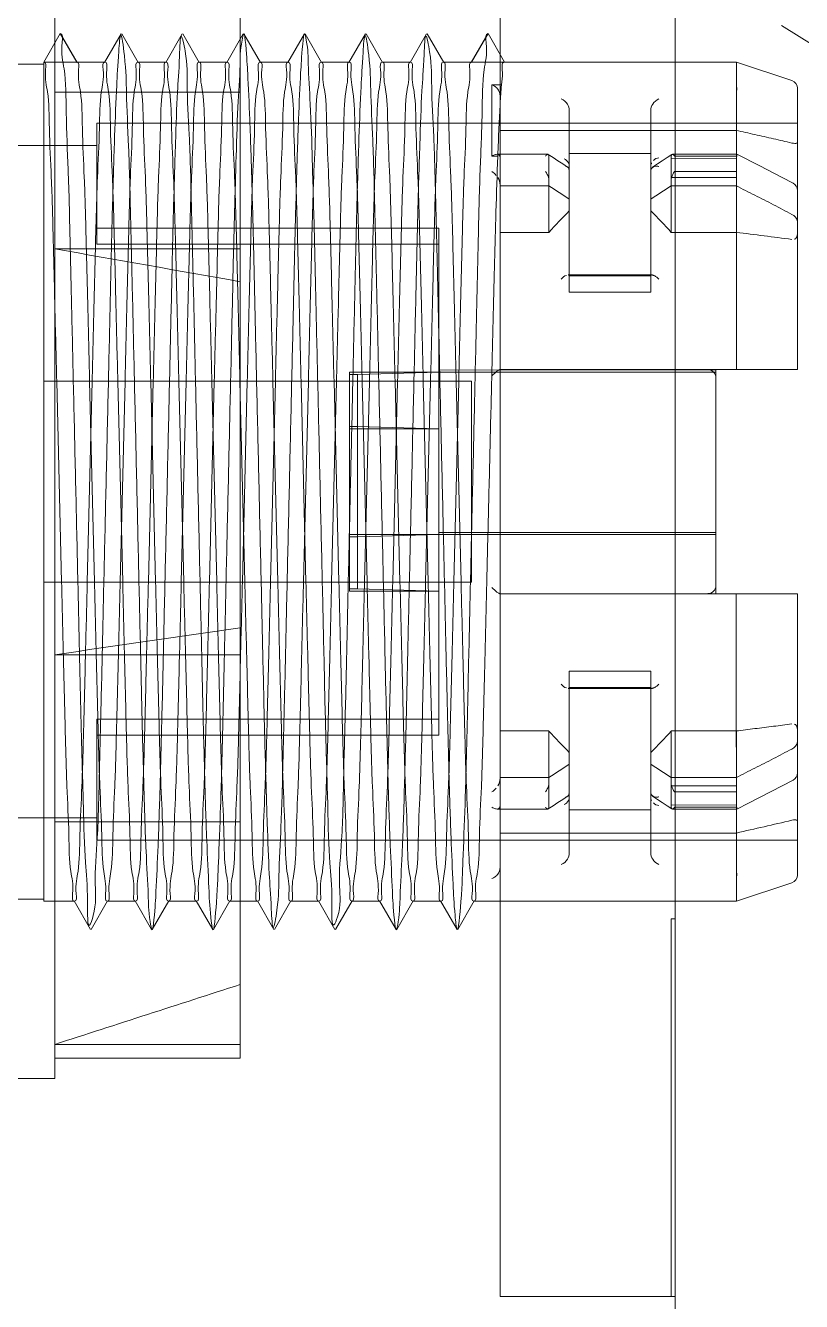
# Model space of a CAD drawing. Header units: millimetres. Extents: x -1052 to 3351, y 0 to 2015.
# Drawn here: x -227.9874 to -227.7056, y 1679.354 to 1679.8173 of the extents above; entities that cross this region are included whole.
import ezdxf

# ---------------------------------------------------------------- set-up
doc = ezdxf.new("R2010")
doc.units = ezdxf.units.MM
doc.layers.add('@ New Renovation', color=7, linetype='Continuous')
for name, color, linetype, lineweight in [('AM_CL', 7, 'Continuous', 15), ('QZDB-6-1ASOLIDLINE！实线层', 7, 'Continuous', 18), ('ZHA11-R-01-RSOLIDLINE！实线层', 7, 'Continuous', 18)]:
    doc.layers.add(name, color=color, linetype=linetype, lineweight=lineweight)

# ---------------------------------------------------------------- blocks, each defined once
blk = doc.blocks.new('*X870')
at = {"layer": 'QZDB-6-1ASOLIDLINE！实线层', "color": 7, "linetype": 'Continuous'}
blk.add_line((-733.08, 1114.295), (-959.08, 1114.295), dxfattribs=at)
at = {"layer": 'ZHA11-R-01-RSOLIDLINE！实线层', "color": 6, "linetype": 'Continuous'}
for p, q in [((-831.83, 1135.695), (-831.83, 1128.495)), ((-815.33, 1135.695), (-815.33, 1128.495)), ((-833.83, 1134.295), (-833.83, 1129.795)), ((-813.33, 1134.295), (-813.33, 1129.795)), ((-834.58, 1129.391), (-833.88, 1129.795)), ((-833.88, 1128.295), (-833.88, 1129.795)), ((-833.88, 1129.795), (-813.28, 1129.795)), ((-826.048, 1129.795), (-826.048, 1119.295)), ((-821.112, 1119.295), (-821.112, 1129.795)), ((-813.28, 1129.045), (-813.28, 1129.795)), ((-833.88, 1128.987), (-834.58, 1129.391)), ((-833.873, 1128.979), (-834.574, 1129.384)), ((-821.112, 1129.36), (-826.048, 1129.48)), ((-813.287, 1129.054), (-812.587, 1128.649)), ((-826.048, 1128.61), (-821.113, 1128.73)), ((-826.048, 1128.672), (-821.112, 1128.552)), ((-812.587, 1128.633), (-813.287, 1128.229)), ((-834.573, 1127.899), (-833.873, 1128.304)), ((-832.38, 1111.295), (-832.38, 1128.495)), ((-832.38, 1128.495), (-829.414, 1128.495)), ((-829.803, 1120.095), (-829.803, 1128.495)), ((-829.414, 1128.495), (-829.414, 1120.095)), ((-817.747, 1128.495), (-814.78, 1128.495)), ((-817.746, 1120.095), (-817.746, 1128.495)), ((-817.357, 1128.495), (-817.357, 1120.095)), ((-814.78, 1111.295), (-814.78, 1128.495)), ((-821.112, 1127.86), (-826.048, 1127.98)), ((-813.28, 1127.545), (-813.28, 1128.237)), ((-833.873, 1127.479), (-834.573, 1127.883)), ((-821.113, 1127.922), (-826.048, 1127.802)), ((-833.88, 1126.795), (-833.88, 1127.487)), ((-813.287, 1127.554), (-812.587, 1127.149)), ((-826.048, 1127.11), (-821.113, 1127.23)), ((-826.048, 1127.172), (-821.112, 1127.052)), ((-812.587, 1127.133), (-813.287, 1126.729)), ((-834.573, 1126.399), (-833.873, 1126.804)), ((-813.28, 1126.045), (-813.28, 1126.737)), ((-833.873, 1125.979), (-834.573, 1126.383)), ((-821.112, 1126.36), (-826.048, 1126.48)), ((-821.113, 1126.422), (-826.048, 1126.302)), ((-833.88, 1125.295), (-833.88, 1125.987)), ((-813.287, 1126.054), (-812.587, 1125.649)), ((-826.048, 1125.61), (-821.113, 1125.73)), ((-826.048, 1125.672), (-821.112, 1125.552)), ((-812.587, 1125.633), (-813.287, 1125.229)), ((-834.573, 1124.899), (-833.873, 1125.304)), ((-813.28, 1124.545), (-813.28, 1125.237)), ((-833.873, 1124.479), (-834.573, 1124.883)), ((-821.112, 1124.86), (-826.048, 1124.98)), ((-821.113, 1124.922), (-826.048, 1124.802)), ((-813.287, 1124.554), (-812.587, 1124.149)), ((-833.88, 1123.795), (-833.88, 1124.487)), ((-826.048, 1124.11), (-821.113, 1124.23)), ((-826.048, 1124.172), (-821.112, 1124.052)), ((-812.587, 1124.133), (-813.287, 1123.729)), ((-834.573, 1123.399), (-833.873, 1123.804)), ((-813.28, 1123.045), (-813.28, 1123.737)), ((-833.873, 1122.979), (-834.573, 1123.383)), ((-821.112, 1123.36), (-826.048, 1123.48)), ((-821.113, 1123.422), (-826.048, 1123.302)), ((-833.88, 1122.295), (-833.88, 1122.987)), ((-813.287, 1123.054), (-812.587, 1122.649)), ((-826.048, 1122.61), (-821.113, 1122.73)), ((-826.048, 1122.672), (-821.112, 1122.552)), ((-812.587, 1122.633), (-813.287, 1122.229)), ((-834.573, 1121.899), (-833.873, 1122.304)), ((-826.27, 1113.295), (-826.27, 1122.295)), ((-826.27, 1122.295), (-820.89, 1122.295)), ((-826.265, 1120.095), (-826.211, 1122.095)), ((-826.211, 1122.096), (-826.211, 1122.295)), ((-820.949, 1122.096), (-826.211, 1122.096)), ((-824.934, 1122.295), (-824.934, 1122.096)), ((-824.934, 1122.095), (-824.88, 1120.095)), ((-824.875, 1120.095), (-824.875, 1122.295)), ((-822.285, 1113.295), (-822.285, 1122.295)), ((-822.227, 1122.095), (-822.281, 1120.095)), ((-822.227, 1122.295), (-822.227, 1122.096)), ((-820.949, 1122.096), (-820.949, 1122.295)), ((-820.895, 1120.095), (-820.949, 1122.095)), ((-820.89, 1122.295), (-820.89, 1120.095)), ((-813.28, 1121.545), (-813.28, 1122.237)), ((-833.873, 1121.479), (-834.573, 1121.883)), ((-821.112, 1121.86), (-826.048, 1121.98)), ((-821.113, 1121.922), (-826.048, 1121.802)), ((-833.88, 1120.795), (-833.88, 1121.487)), ((-813.287, 1121.554), (-812.587, 1121.149)), ((-826.048, 1121.11), (-821.113, 1121.23)), ((-826.048, 1121.172), (-821.112, 1121.052)), ((-812.587, 1121.133), (-813.287, 1120.729)), ((-834.573, 1120.399), (-833.873, 1120.804)), ((-821.112, 1120.36), (-826.048, 1120.48)), ((-813.28, 1120.045), (-813.28, 1120.737)), ((-833.873, 1119.979), (-834.573, 1120.383)), ((-821.113, 1120.422), (-826.048, 1120.302)), ((-833.88, 1112.795), (-833.88, 1119.987)), ((-829.803, 1120.095), (-817.357, 1120.095)), ((-826.319, 1120.095), (-826.325, 1113.295)), ((-826.27, 1120.095), (-826.265, 1120.095)), ((-822.334, 1113.295), (-822.334, 1120.095)), ((-813.287, 1120.054), (-812.587, 1119.649)), ((-826.048, 1119.61), (-821.113, 1119.73)), ((-826.048, 1119.672), (-821.112, 1119.552)), ((-812.587, 1119.633), (-813.287, 1119.229)), ((-834.58, 1118.891), (-833.88, 1119.295)), ((-834.573, 1118.899), (-833.873, 1119.304)), ((-826.048, 1119.295), (-821.112, 1119.295)), ((-813.28, 1112.795), (-813.28, 1119.237)), ((-833.88, 1118.487), (-834.58, 1118.891)), ((-833.323, 1118.564), (-833.323, 1118.795)), ((-833.323, 1118.795), (-831.572, 1118.795)), ((-830.859, 1118.595), (-833.063, 1118.595)), ((-832.205, 1118.595), (-832.205, 1112.795)), ((-831.617, 1117.426), (-831.617, 1118.67)), ((-831.572, 1118.795), (-831.572, 1118.652)), ((-830.843, 1117.395), (-830.843, 1118.595)), ((-829.701, 1117.395), (-829.701, 1118.595)), ((-826.33, 1111.295), (-826.33, 1118.595)), ((-826.33, 1118.595), (-826.326, 1118.595)), ((-820.831, 1118.595), (-820.834, 1118.595)), ((-820.83, 1118.599), (-820.831, 1118.602)), ((-820.83, 1118.595), (-820.83, 1111.295)), ((-817.46, 1117.395), (-817.46, 1118.595)), ((-816.318, 1117.395), (-816.318, 1118.595)), ((-814.097, 1118.595), (-816.301, 1118.595)), ((-815.544, 1117.426), (-815.544, 1118.67)), ((-814.955, 1118.595), (-814.955, 1112.795)), ((-831.517, 1117.395), (-829.701, 1117.395)), ((-815.613, 1117.395), (-817.46, 1117.395)), ((-832.687, 1116.895), (-828.23, 1116.895)), ((-831.634, 1116.895), (-831.634, 1114.895)), ((-828.656, 1114.87), (-828.656, 1116.921)), ((-828.63, 1116.895), (-828.63, 1114.895)), ((-828.23, 1114.895), (-828.23, 1116.895)), ((-818.93, 1116.895), (-818.93, 1114.895)), ((-814.473, 1116.895), (-818.93, 1116.895)), ((-818.53, 1114.895), (-818.53, 1116.895)), ((-818.504, 1114.87), (-818.504, 1116.921)), ((-815.526, 1114.895), (-815.526, 1116.895)), ((-832.687, 1114.895), (-828.23, 1114.895)), ((-814.474, 1114.895), (-818.93, 1114.895)), ((-831.617, 1112.78), (-831.617, 1114.365)), ((-831.572, 1114.312), (-831.574, 1112.795)), ((-831.517, 1114.396), (-831.519, 1112.795)), ((-829.701, 1114.395), (-831.517, 1114.395)), ((-831.194, 1114.312), (-831.193, 1112.795)), ((-831.046, 1114.387), (-831.049, 1112.795)), ((-830.843, 1112.795), (-830.843, 1114.395)), ((-829.701, 1112.795), (-829.701, 1114.395)), ((-817.46, 1112.795), (-817.46, 1114.395)), ((-817.46, 1114.395), (-815.644, 1114.395)), ((-816.318, 1112.795), (-816.318, 1114.395)), ((-816.114, 1114.387), (-816.112, 1112.795)), ((-815.966, 1114.312), (-815.967, 1112.795)), ((-815.644, 1114.396), (-815.641, 1112.795)), ((-815.588, 1114.312), (-815.587, 1112.795)), ((-815.544, 1112.78), (-815.544, 1114.365)), ((-826.33, 1113.295), (-820.83, 1113.295)), ((-833.426, 1111.432), (-833.88, 1112.795)), ((-826.331, 1112.794), (-833.88, 1112.795)), ((-831.33, 1112.216), (-831.617, 1112.78)), ((-826.33, 1112.795), (-826.33, 1111.295)), ((-820.83, 1112.796), (-813.28, 1112.795)), ((-820.83, 1111.295), (-820.83, 1112.795)), ((-816.112, 1112.795), (-817.46, 1112.795)), ((-813.735, 1111.432), (-813.28, 1112.795)), ((-834.778, 1111.687), (-833.478, 1109.595)), ((-815.972, 1111.94), (-816.252, 1111.402)), ((-833.236, 1111.295), (-826.33, 1111.295)), ((-813.924, 1111.295), (-820.83, 1111.295))]:
    blk.add_line(p, q, dxfattribs=at)
at = {"layer": 'ZHA11-R-01-RSOLIDLINE！实线层', "color": 7, "linetype": 'Continuous'}
for p, q in [((-808.93, 1131.178), (-808.93, 1129.525)), ((-838.23, 1129.525), (-808.93, 1129.525)), ((-833.145, 1129.525), (-833.145, 1124.975)), ((-829.295, 1124.975), (-829.295, 1129.525)), ((-819.332, 1129.525), (-819.332, 1124.975)), ((-815.227, 1124.975), (-815.227, 1129.525)), ((-809.767, 1129.525), (-809.767, 1124.975)), ((-809.43, 1129.525), (-809.43, 1124.975)), ((-837.73, 1124.975), (-809.43, 1124.975)), ((-843.58, 1118.595), (-803.58, 1118.595)), ((-830.859, 1118.595), (-826.33, 1118.595)), ((-826.33, 1118.602), (-826.33, 1118.595)), ((-820.831, 1118.602), (-820.831, 1118.595)), ((-816.301, 1118.595), (-820.831, 1118.595)), ((-820.83, 1118.596), (-820.83, 1118.599)), ((-803.58, 1118.595), (-803.58, 1114.295)), ((-812.85, 1114.295), (-812.85, 1114.395)), ((-812.85, 1114.395), (-803.58, 1114.395))]:
    blk.add_line(p, q, dxfattribs=at)
at = {"layer": 'ZHA11-R-01-RSOLIDLINE！实线层', "color": 6, "linetype": 'Continuous'}
for points in [[(-833.323, 1118.795), (-833.314, 1118.774), (-833.304, 1118.753), (-833.293, 1118.733), (-833.279, 1118.714), (-833.264, 1118.696), (-833.248, 1118.678)], [(-833.248, 1118.678), (-833.231, 1118.663), (-833.213, 1118.648), (-833.194, 1118.635), (-833.174, 1118.624), (-833.154, 1118.615), (-833.133, 1118.607)], [(-833.063, 1118.595), (-833.075, 1118.596), (-833.087, 1118.597), (-833.099, 1118.598), (-833.111, 1118.6), (-833.122, 1118.603), (-833.133, 1118.607)], [(-831.572, 1118.795), (-831.586, 1118.772), (-831.597, 1118.75), (-831.606, 1118.728), (-831.612, 1118.708), (-831.615, 1118.688), (-831.617, 1118.67)], [(-831.617, 1118.67), (-831.615, 1118.648), (-831.608, 1118.63), (-831.597, 1118.615), (-831.582, 1118.604), (-831.563, 1118.597), (-831.542, 1118.595)], [(-815.544, 1118.67), (-815.546, 1118.648), (-815.552, 1118.63), (-815.564, 1118.615), (-815.579, 1118.604), (-815.597, 1118.597), (-815.619, 1118.595)], [(-815.588, 1118.795), (-815.575, 1118.772), (-815.563, 1118.75), (-815.555, 1118.728), (-815.549, 1118.708), (-815.545, 1118.688), (-815.544, 1118.67)], [(-814.097, 1118.595), (-814.085, 1118.596), (-814.073, 1118.597), (-814.062, 1118.598), (-814.05, 1118.6), (-814.038, 1118.603), (-814.027, 1118.607)], [(-813.913, 1118.678), (-813.93, 1118.663), (-813.948, 1118.648), (-813.967, 1118.635), (-813.986, 1118.624), (-814.007, 1118.615), (-814.027, 1118.607)], [(-813.838, 1118.795), (-813.846, 1118.774), (-813.856, 1118.753), (-813.868, 1118.733), (-813.881, 1118.714), (-813.896, 1118.696), (-813.913, 1118.678)], [(-831.572, 1117.478), (-831.586, 1117.468), (-831.597, 1117.459), (-831.606, 1117.449), (-831.612, 1117.44), (-831.616, 1117.433), (-831.617, 1117.426)], [(-831.617, 1117.426), (-831.614, 1117.415), (-831.605, 1117.407), (-831.592, 1117.401), (-831.573, 1117.397), (-831.548, 1117.395), (-831.517, 1117.395)], [(-831.301, 1116.939), (-831.381, 1117.057), (-831.459, 1117.176), (-831.537, 1117.295), (-831.614, 1117.415)], [(-831.046, 1117.404), (-831.038, 1117.401), (-831.029, 1117.399), (-831.02, 1117.397), (-831.011, 1117.396), (-831.002, 1117.396), (-830.993, 1117.395)], [(-816.114, 1117.404), (-816.122, 1117.401), (-816.131, 1117.399), (-816.14, 1117.397), (-816.149, 1117.396), (-816.158, 1117.396), (-816.168, 1117.395)], [(-815.547, 1117.415), (-815.623, 1117.295), (-815.701, 1117.176), (-815.78, 1117.057), (-815.859, 1116.939)], [(-815.544, 1117.426), (-815.547, 1117.415), (-815.555, 1117.407), (-815.569, 1117.401), (-815.587, 1117.397), (-815.613, 1117.395)], [(-815.588, 1117.478), (-815.575, 1117.468), (-815.563, 1117.459), (-815.555, 1117.449), (-815.548, 1117.44), (-815.545, 1117.433), (-815.544, 1117.426)], [(-831.309, 1116.895), (-831.328, 1116.896), (-831.346, 1116.898), (-831.364, 1116.9), (-831.38, 1116.905), (-831.395, 1116.91), (-831.408, 1116.917)], [(-828.656, 1116.921), (-828.656, 1116.913), (-828.653, 1116.907), (-828.65, 1116.902), (-828.644, 1116.898), (-828.638, 1116.896), (-828.63, 1116.895)], [(-818.504, 1116.921), (-818.505, 1116.913), (-818.507, 1116.907), (-818.511, 1116.902), (-818.516, 1116.898), (-818.522, 1116.896), (-818.53, 1116.895)], [(-815.851, 1116.895), (-815.832, 1116.896), (-815.814, 1116.898), (-815.797, 1116.9), (-815.78, 1116.905), (-815.765, 1116.91), (-815.752, 1116.917)], [(-831.614, 1114.375), (-831.537, 1114.495), (-831.459, 1114.615), (-831.381, 1114.733), (-831.301, 1114.852)], [(-831.408, 1114.874), (-831.395, 1114.881), (-831.38, 1114.886), (-831.364, 1114.89), (-831.346, 1114.893), (-831.328, 1114.895), (-831.309, 1114.895)], [(-828.656, 1114.87), (-828.656, 1114.877), (-828.653, 1114.884), (-828.65, 1114.889), (-828.644, 1114.893), (-828.638, 1114.895), (-828.63, 1114.895)], [(-828.656, 1114.87), (-828.655, 1114.86), (-828.653, 1114.85), (-828.649, 1114.838), (-828.644, 1114.826), (-828.638, 1114.812), (-828.63, 1114.798)], [(-828.63, 1114.798), (-828.62, 1114.782), (-828.609, 1114.766), (-828.597, 1114.749), (-828.583, 1114.732), (-828.569, 1114.714), (-828.553, 1114.695)], [(-818.608, 1114.695), (-818.592, 1114.714), (-818.577, 1114.732), (-818.563, 1114.749), (-818.551, 1114.766), (-818.54, 1114.782), (-818.531, 1114.798)], [(-818.531, 1114.798), (-818.523, 1114.812), (-818.516, 1114.826), (-818.511, 1114.838), (-818.507, 1114.85), (-818.505, 1114.86), (-818.504, 1114.87)], [(-818.504, 1114.87), (-818.505, 1114.877), (-818.507, 1114.884), (-818.511, 1114.889), (-818.516, 1114.893), (-818.522, 1114.895), (-818.53, 1114.895)], [(-815.859, 1114.852), (-815.78, 1114.733), (-815.701, 1114.615), (-815.623, 1114.495), (-815.547, 1114.375)], [(-815.752, 1114.874), (-815.765, 1114.881), (-815.78, 1114.886), (-815.797, 1114.89), (-815.814, 1114.893), (-815.832, 1114.895), (-815.851, 1114.895)], [(-831.316, 1114.695), (-831.319, 1114.709), (-831.322, 1114.722), (-831.324, 1114.736), (-831.325, 1114.749), (-831.325, 1114.762), (-831.325, 1114.775)], [(-815.845, 1114.695), (-815.841, 1114.709), (-815.839, 1114.722), (-815.837, 1114.736), (-815.836, 1114.749), (-815.835, 1114.762), (-815.835, 1114.775)], [(-831.525, 1114.395), (-831.55, 1114.396), (-831.573, 1114.394), (-831.591, 1114.39), (-831.605, 1114.384), (-831.614, 1114.375), (-831.617, 1114.365)], [(-831.617, 1114.365), (-831.615, 1114.358), (-831.611, 1114.35), (-831.605, 1114.341), (-831.596, 1114.332), (-831.585, 1114.322), (-831.572, 1114.312)], [(-830.993, 1114.395), (-831.002, 1114.395), (-831.011, 1114.394), (-831.02, 1114.393), (-831.029, 1114.392), (-831.038, 1114.389), (-831.046, 1114.387)], [(-816.168, 1114.395), (-816.158, 1114.395), (-816.149, 1114.394), (-816.14, 1114.393), (-816.131, 1114.392), (-816.122, 1114.389), (-816.114, 1114.387)], [(-815.636, 1114.395), (-815.61, 1114.396), (-815.587, 1114.394), (-815.569, 1114.39), (-815.555, 1114.384), (-815.546, 1114.375), (-815.544, 1114.365)], [(-815.544, 1114.365), (-815.545, 1114.358), (-815.549, 1114.35), (-815.555, 1114.341), (-815.564, 1114.332), (-815.575, 1114.322), (-815.588, 1114.312)], [(-831.574, 1112.795), (-831.589, 1112.791), (-831.6, 1112.788), (-831.607, 1112.785), (-831.613, 1112.783), (-831.616, 1112.781), (-831.617, 1112.78)], [(-831.617, 1112.78), (-831.614, 1112.78), (-831.606, 1112.78), (-831.593, 1112.782), (-831.575, 1112.785), (-831.55, 1112.789), (-831.519, 1112.795)], [(-815.544, 1112.78), (-815.688, 1112.496), (-815.972, 1111.94)], [(-815.544, 1112.78), (-815.546, 1112.779), (-815.554, 1112.78), (-815.567, 1112.782), (-815.585, 1112.785), (-815.61, 1112.789), (-815.641, 1112.795)], [(-815.587, 1112.795), (-815.572, 1112.791), (-815.56, 1112.788), (-815.553, 1112.785), (-815.548, 1112.783), (-815.545, 1112.781), (-815.544, 1112.78)], [(-830.908, 1111.402), (-831.047, 1111.669), (-831.33, 1112.216)], [(-831.893, 1111.432), (-831.886, 1111.395), (-831.883, 1111.362), (-831.884, 1111.334), (-831.889, 1111.313), (-831.898, 1111.3), (-831.911, 1111.295)], [(-815.249, 1111.295), (-815.262, 1111.3), (-815.271, 1111.313), (-815.276, 1111.334), (-815.278, 1111.363), (-815.275, 1111.395), (-815.268, 1111.432)]]:
    blk.add_lwpolyline(points, dxfattribs=at)
at = {"layer": 'ZHA11-R-01-RSOLIDLINE！实线层', "color": 7, "linetype": 'Continuous'}
for points in [[(-826.33, 1118.599), (-826.329, 1118.607), (-826.325, 1118.618), (-826.319, 1118.629), (-826.311, 1118.642), (-826.302, 1118.656), (-826.289, 1118.672)], [(-826.289, 1118.672), (-826.301, 1118.656), (-826.311, 1118.642), (-826.319, 1118.629), (-826.325, 1118.618), (-826.329, 1118.609), (-826.33, 1118.602)], [(-820.871, 1118.672), (-820.859, 1118.656), (-820.849, 1118.642), (-820.841, 1118.629), (-820.835, 1118.618), (-820.832, 1118.609), (-820.831, 1118.602)], [(-820.83, 1118.599), (-820.832, 1118.607), (-820.835, 1118.618), (-820.841, 1118.629), (-820.849, 1118.642), (-820.859, 1118.656), (-820.871, 1118.672)]]:
    blk.add_lwpolyline(points, dxfattribs=at)
at = {"layer": 'ZHA11-R-01-RSOLIDLINE！实线层', "color": 6, "linetype": 'Continuous'}
for centre, radius, start, end in [((-826.13, 1113.495), 0.2, 180, 270), ((-821.031, 1113.495), 0.2, 270, 360), ((-249.075, 1185.808), 585.199, 187.167212, 187.301756), ((-985.467, 1151.149), 174.772, 346.86463, 347.32313), ((-833.236, 1111.495), 0.2, 198.4349, 269.8847), ((-830.731, 1111.495), 0.2, 207.6786, 270), ((-816.429, 1111.495), 0.2, 270, 332.32), ((-813.924, 1111.495), 0.2, 270.0998, 341.5651)]:
    blk.add_arc(centre, radius, start, end, dxfattribs=at)
for centre, major_axis, ratio, start_param, end_param in [((-823.58, 1118.795), (-8.054, 8.054), 0.577373, 1.198293, 1.252931), ((-823.58, 1110.394), (6.576, 6.576), 0.999967, 1.503758, 1.582023), ((-823.58, 1110.394), (-6.576, 6.576), 0.999967, 4.701162, 4.779427), ((-823.58, 1118.795), (8.054, 8.054), 0.577373, 5.030255, 5.084892), ((-823.58, 1112.995), (8.054, 8.054), 0.577373, 1.888662, 1.9433), ((-823.58, 1121.397), (-6.576, 6.576), 0.999967, 1.55957, 1.637835), ((-823.58, 1121.397), (6.576, 6.576), 0.999967, 4.645351, 4.723616), ((-823.58, 1112.995), (-8.054, 8.054), 0.577373, 4.339886, 4.394523)]:
    blk.add_ellipse(centre, major_axis=major_axis, ratio=ratio, start_param=start_param, end_param=end_param, dxfattribs=at)
for points, knots in [([(-833.88, 1129.795), (-833.88, 1129.732), (-833.494, 1129.785), (-833.083, 1129.666), (-832.128, 1129.666), (-830.969, 1129.602), (-829.503, 1129.565), (-827.839, 1129.523), (-826.662, 1129.495), (-826.048, 1129.48)], [0, 0, 0, 0, 0.190453, 0.741944, 1.637074, 2.844053, 4.319602, 6.010848, 7.85689, 7.85689, 7.85689, 7.85689]), ([(-834.58, 1129.391), (-834.58, 1129.318), (-834.122, 1129.392), (-833.636, 1129.247), (-832.506, 1129.257), (-831.149, 1129.187), (-829.462, 1129.151), (-827.55, 1129.106), (-825.463, 1129.059), (-823.289, 1129.009), (-821.144, 1128.961), (-819.138, 1128.914), (-817.291, 1128.876), (-815.727, 1128.825), (-814.264, 1128.795), (-813.592, 1128.708), (-812.485, 1128.733), (-813.16, 1128.492), (-813.785, 1128.567), (-814.973, 1128.46), (-816.43, 1128.437), (-818.196, 1128.386), (-820.159, 1128.345), (-822.267, 1128.296), (-824.443, 1128.247), (-826.6, 1128.197), (-828.62, 1128.152), (-830.438, 1128.109), (-831.939, 1128.064), (-833.234, 1128.014), (-833.884, 1127.974), (-834.79, 1127.913), (-833.754, 1127.773), (-833.07, 1127.775), (-831.673, 1127.704), (-830.107, 1127.666), (-828.236, 1127.621), (-826.182, 1127.575), (-823.994, 1127.525), (-821.79, 1127.476), (-819.671, 1127.427), (-817.734, 1127.385), (-816.018, 1127.337), (-814.647, 1127.299), (-813.515, 1127.23), (-813.016, 1127.226), (-812.462, 1127.133), (-813.091, 1127.062), (-813.595, 1127.04), (-814.804, 1126.981), (-816.22, 1126.938), (-817.972, 1126.892), (-819.934, 1126.849), (-822.072, 1126.8), (-824.284, 1126.75), (-826.442, 1126.701), (-828.439, 1126.656), (-830.249, 1126.615), (-831.753, 1126.568), (-833.097, 1126.526), (-833.741, 1126.47), (-834.733, 1126.445), (-833.896, 1126.263), (-833.251, 1126.294), (-831.953, 1126.209), (-830.432, 1126.176), (-828.61, 1126.129), (-826.606, 1126.085), (-824.463, 1126.036), (-822.272, 1125.987), (-820.142, 1125.938), (-818.163, 1125.894), (-816.382, 1125.849), (-814.912, 1125.805), (-813.712, 1125.748), (-813.095, 1125.723), (-812.318, 1125.628), (-813.56, 1125.533), (-814.272, 1125.507), (-815.743, 1125.45), (-817.353, 1125.407), (-819.259, 1125.364), (-821.307, 1125.318), (-823.461, 1125.269), (-825.631, 1125.22), (-827.724, 1125.171), (-829.636, 1125.131), (-831.309, 1125.081), (-832.642, 1125.046), (-833.712, 1124.97), (-834.2, 1124.98), (-834.692, 1124.872), (-834.032, 1124.817), (-833.54, 1124.784), (-832.311, 1124.731), (-830.891, 1124.686), (-829.126, 1124.641), (-827.147, 1124.598), (-824.988, 1124.548), (-822.756, 1124.498), (-820.587, 1124.448), (-818.59, 1124.403), (-816.801, 1124.362), (-815.318, 1124.316), (-814.009, 1124.27), (-813.36, 1124.223), (-812.396, 1124.179), (-813.322, 1124.021), (-813.972, 1124.034), (-815.274, 1123.96), (-816.78, 1123.924), (-818.599, 1123.878), (-820.618, 1123.834), (-822.791, 1123.784), (-825.011, 1123.734), (-827.155, 1123.685), (-829.126, 1123.641), (-830.895, 1123.596), (-832.321, 1123.551), (-833.554, 1123.497), (-834.043, 1123.465), (-834.689, 1123.41), (-834.215, 1123.305), (-833.747, 1123.313), (-832.698, 1123.238), (-831.366, 1123.203), (-829.682, 1123.153), (-827.773, 1123.112), (-825.704, 1123.064), (-823.547, 1123.015), (-821.375, 1122.966), (-819.299, 1122.918), (-817.367, 1122.878), (-815.75, 1122.824), (-814.257, 1122.798), (-813.592, 1122.702), (-812.499, 1122.741), (-813.121, 1122.487), (-813.746, 1122.576), (-814.92, 1122.459), (-816.37, 1122.44), (-818.11, 1122.387), (-820.045, 1122.347), (-822.14, 1122.299), (-824.326, 1122.249), (-826.491, 1122.2), (-828.521, 1122.154), (-830.358, 1122.112), (-831.884, 1122.065), (-833.206, 1122.016), (-833.86, 1121.974), (-834.781, 1121.919), (-833.796, 1121.774), (-833.14, 1121.778), (-831.804, 1121.708), (-830.279, 1121.671), (-828.435, 1121.626), (-826.405, 1121.581), (-824.231, 1121.531), (-822.026, 1121.481), (-819.91, 1121.432), (-817.968, 1121.39), (-816.226, 1121.345), (-814.81, 1121.302), (-813.595, 1121.241), (-813.09, 1121.221), (-812.463, 1121.149), (-813.003, 1121.058), (-813.484, 1121.053), (-814.601, 1120.985), (-815.982, 1120.946), (-817.716, 1120.898), (-819.65, 1120.856), (-821.755, 1120.807), (-823.965, 1120.757), (-826.178, 1120.707), (-828.26, 1120.66), (-830.15, 1120.618), (-831.722, 1120.57), (-833.11, 1120.524), (-833.775, 1120.472), (-834.748, 1120.434), (-833.863, 1120.267), (-833.214, 1120.288), (-831.913, 1120.209), (-830.413, 1120.175), (-828.601, 1120.129), (-826.587, 1120.085), (-824.431, 1120.035), (-822.249, 1119.986), (-820.136, 1119.938), (-818.175, 1119.894), (-816.417, 1119.85), (-814.974, 1119.807), (-813.779, 1119.752), (-813.152, 1119.725), (-812.308, 1119.635), (-813.58, 1119.528), (-814.31, 1119.507), (-815.783, 1119.448), (-817.372, 1119.407), (-819.245, 1119.365), (-821.271, 1119.319), (-823.411, 1119.27), (-825.552, 1119.221), (-827.59, 1119.175), (-829.461, 1119.131), (-831.131, 1119.096), (-832.484, 1119.026), (-833.618, 1119.036), (-834.109, 1118.89), (-834.58, 1118.968), (-834.58, 1118.891)], [0, 0, 0, 0, 0.218313, 0.875742, 1.947206, 3.347027, 5.058552, 6.971676, 9.098024, 11.317787, 13.499246, 15.532045, 17.353992, 18.997993, 20.36696, 21.35847, 21.907755, 22.157286, 22.92297, 24.072537, 25.576759, 27.356293, 29.3523, 31.475937, 33.68112, 35.887044, 37.946815, 39.753712, 41.312112, 42.549226, 43.391839, 43.79101, 44.298088, 45.213387, 46.538686, 48.176905, 50.031996, 52.115616, 54.354423, 56.595569, 58.733106, 60.710345, 62.422776, 63.846564, 64.928072, 65.579626, 65.783355, 66.032652, 66.731854, 67.862957, 69.356802, 71.107965, 73.078564, 75.260778, 77.518989, 79.720977, 81.735297, 83.523644, 85.115633, 86.367949, 87.250742, 87.731115, 88.096346, 88.917426, 90.152258, 91.754493, 93.578356, 95.589557, 97.778493, 100.00942, 102.167104, 104.167736, 105.957335, 107.49066, 108.652006, 109.384356, 109.679166, 110.350337, 111.328907, 112.705832, 114.390081, 116.30138, 118.380973, 120.550807, 122.762854, 124.895967, 126.830418, 128.511565, 129.886101, 130.915843, 131.530055, 131.696512, 131.966508, 132.677324, 133.814096, 135.317799, 137.078011, 139.065283, 141.272383, 143.554051, 145.766212, 147.778742, 149.559198, 151.100516, 152.336262, 153.211428, 153.660435, 154.098594, 154.939839, 156.172808, 157.745467, 159.561701, 161.600092, 163.815486, 166.08047, 168.266919, 170.245255, 172.012917, 173.528237, 174.667897, 175.370765, 175.632016, 175.79466, 176.381879, 177.369178, 178.75221, 180.465226, 182.394575, 184.490348, 186.673283, 188.871375, 191.004974, 192.919691, 194.619784, 196.00958, 196.992842, 197.536044, 197.754968, 198.496908, 199.650408, 201.154506, 202.900807, 204.855297, 206.968507, 209.18872, 211.416464, 213.465147, 215.292332, 216.894691, 218.149875, 218.996426, 219.411493, 219.895635, 220.758361, 222.006265, 223.620277, 225.447669, 227.503024, 229.724416, 231.970655, 234.124448, 236.070238, 237.81219, 239.310717, 240.449213, 241.150851, 241.3967, 241.597758, 242.225697, 243.259737, 244.718627, 246.474418, 248.426174, 250.537584, 252.789244, 255.059735, 257.175678, 259.052171, 260.694781, 262.009934, 262.907934, 263.359606, 263.758544, 264.607583, 265.84883, 267.407956, 269.207505, 271.256747, 273.462434, 275.67666, 277.808287, 279.801234, 281.57084, 283.060807, 284.205967, 284.977737, 285.315315, 285.997546, 287.004222, 288.387551, 290.053564, 291.905569, 293.966138, 296.147548, 298.327016, 300.394141, 302.260826, 303.95505, 305.367087, 306.43329, 307.098188, 307.329795, 307.329795, 307.329795, 307.329795]), ([(-821.112, 1129.36), (-820.498, 1129.346), (-819.32, 1129.317), (-817.656, 1129.275), (-816.19, 1129.239), (-815.031, 1129.175), (-814.077, 1129.175), (-813.666, 1129.055), (-813.28, 1129.109), (-813.28, 1129.045)], [0, 0, 0, 0, 1.846676, 3.537835, 5.013201, 6.219952, 7.114829, 7.666042, 7.856232, 7.856232, 7.856232, 7.856232]), ([(-826.048, 1128.672), (-826.662, 1128.687), (-827.84, 1128.715), (-829.504, 1128.757), (-830.97, 1128.794), (-832.129, 1128.857), (-833.083, 1128.857), (-833.494, 1128.977), (-833.88, 1128.924), (-833.88, 1128.987)], [0, 0, 0, 0, 1.846716, 3.537936, 5.013385, 6.220235, 7.115228, 7.666563, 7.856882, 7.856882, 7.856882, 7.856882]), ([(-813.28, 1129.045), (-813.28, 1128.982), (-813.666, 1129.035), (-814.077, 1128.916), (-815.032, 1128.916), (-816.191, 1128.852), (-817.657, 1128.815), (-819.321, 1128.773), (-820.499, 1128.745), (-821.113, 1128.73)], [0, 0, 0, 0, 0.190448, 0.74194, 1.637069, 2.844048, 4.319598, 6.010847, 7.856892, 7.856892, 7.856892, 7.856892]), ([(-826.048, 1128.61), (-826.663, 1128.596), (-827.84, 1128.567), (-829.504, 1128.525), (-830.97, 1128.489), (-832.129, 1128.425), (-833.084, 1128.425), (-833.494, 1128.305), (-833.88, 1128.359), (-833.88, 1128.295)], [0, 0, 0, 0, 1.846676, 3.537835, 5.013201, 6.219952, 7.114829, 7.666042, 7.856232, 7.856232, 7.856232, 7.856232]), ([(-833.88, 1128.295), (-833.88, 1128.232), (-833.494, 1128.285), (-833.083, 1128.166), (-832.128, 1128.166), (-830.969, 1128.102), (-829.503, 1128.065), (-827.839, 1128.023), (-826.662, 1127.995), (-826.048, 1127.98)], [0, 0, 0, 0, 0.190448, 0.74194, 1.637069, 2.844048, 4.319599, 6.010847, 7.856892, 7.856892, 7.856892, 7.856892]), ([(-813.28, 1128.237), (-813.28, 1128.3), (-813.667, 1128.247), (-814.077, 1128.367), (-815.032, 1128.367), (-816.191, 1128.43), (-817.657, 1128.467), (-819.32, 1128.509), (-820.498, 1128.537), (-821.112, 1128.552)], [0, 0, 0, 0, 0.190322, 0.74169, 1.636704, 2.843583, 4.319051, 6.010237, 7.856242, 7.856242, 7.856242, 7.856242]), ([(-821.113, 1127.922), (-820.498, 1127.937), (-819.321, 1127.965), (-817.657, 1128.007), (-816.191, 1128.044), (-815.032, 1128.107), (-814.077, 1128.107), (-813.666, 1128.227), (-813.28, 1128.174), (-813.28, 1128.237)], [0, 0, 0, 0, 1.846716, 3.537937, 5.013387, 6.220238, 7.115229, 7.666566, 7.856883, 7.856883, 7.856883, 7.856883]), ([(-833.88, 1127.487), (-833.88, 1127.55), (-833.494, 1127.497), (-833.083, 1127.617), (-832.128, 1127.617), (-830.97, 1127.68), (-829.504, 1127.717), (-827.84, 1127.759), (-826.662, 1127.787), (-826.048, 1127.802)], [0, 0, 0, 0, 0.190322, 0.741689, 1.636704, 2.843583, 4.319051, 6.010236, 7.856242, 7.856242, 7.856242, 7.856242]), ([(-821.112, 1127.86), (-820.498, 1127.846), (-819.32, 1127.817), (-817.656, 1127.775), (-816.19, 1127.739), (-815.031, 1127.675), (-814.077, 1127.675), (-813.666, 1127.555), (-813.28, 1127.609), (-813.28, 1127.545)], [0, 0, 0, 0, 1.846676, 3.537835, 5.013201, 6.219952, 7.114829, 7.666042, 7.856233, 7.856233, 7.856233, 7.856233]), ([(-826.048, 1127.172), (-826.662, 1127.187), (-827.84, 1127.215), (-829.504, 1127.257), (-830.97, 1127.294), (-832.129, 1127.357), (-833.083, 1127.357), (-833.494, 1127.477), (-833.88, 1127.424), (-833.88, 1127.487)], [0, 0, 0, 0, 1.846716, 3.537937, 5.013386, 6.220238, 7.115229, 7.666566, 7.856883, 7.856883, 7.856883, 7.856883]), ([(-813.28, 1127.545), (-813.28, 1127.482), (-813.666, 1127.535), (-814.077, 1127.416), (-815.032, 1127.416), (-816.191, 1127.352), (-817.657, 1127.315), (-819.321, 1127.273), (-820.499, 1127.245), (-821.113, 1127.23)], [0, 0, 0, 0, 0.190448, 0.74194, 1.637069, 2.844048, 4.319599, 6.010847, 7.856892, 7.856892, 7.856892, 7.856892]), ([(-826.048, 1127.11), (-826.663, 1127.096), (-827.84, 1127.067), (-829.504, 1127.025), (-830.97, 1126.989), (-832.129, 1126.925), (-833.084, 1126.925), (-833.494, 1126.805), (-833.88, 1126.859), (-833.88, 1126.795)], [0, 0, 0, 0, 1.846676, 3.537835, 5.013201, 6.219952, 7.114829, 7.666042, 7.856233, 7.856233, 7.856233, 7.856233]), ([(-813.28, 1126.737), (-813.28, 1126.8), (-813.667, 1126.747), (-814.077, 1126.867), (-815.032, 1126.867), (-816.191, 1126.93), (-817.657, 1126.967), (-819.32, 1127.009), (-820.498, 1127.037), (-821.112, 1127.052)], [0, 0, 0, 0, 0.190322, 0.74169, 1.636704, 2.843583, 4.319051, 6.010237, 7.856242, 7.856242, 7.856242, 7.856242]), ([(-833.88, 1126.795), (-833.88, 1126.732), (-833.494, 1126.785), (-833.083, 1126.666), (-832.128, 1126.666), (-830.969, 1126.602), (-829.503, 1126.565), (-827.839, 1126.523), (-826.662, 1126.495), (-826.048, 1126.48)], [0, 0, 0, 0, 0.190448, 0.74194, 1.637069, 2.844048, 4.319599, 6.010847, 7.856892, 7.856892, 7.856892, 7.856892]), ([(-821.113, 1126.422), (-820.498, 1126.437), (-819.321, 1126.465), (-817.657, 1126.507), (-816.191, 1126.544), (-815.032, 1126.607), (-814.077, 1126.607), (-813.666, 1126.727), (-813.28, 1126.674), (-813.28, 1126.737)], [0, 0, 0, 0, 1.846716, 3.537937, 5.013387, 6.220238, 7.115229, 7.666566, 7.856883, 7.856883, 7.856883, 7.856883]), ([(-833.88, 1125.987), (-833.88, 1126.05), (-833.494, 1125.997), (-833.083, 1126.117), (-832.128, 1126.117), (-830.97, 1126.18), (-829.504, 1126.217), (-827.84, 1126.259), (-826.662, 1126.287), (-826.048, 1126.302)], [0, 0, 0, 0, 0.190322, 0.741689, 1.636704, 2.843583, 4.319051, 6.010236, 7.856242, 7.856242, 7.856242, 7.856242]), ([(-821.112, 1126.36), (-820.498, 1126.346), (-819.32, 1126.317), (-817.656, 1126.275), (-816.19, 1126.239), (-815.031, 1126.175), (-814.077, 1126.175), (-813.666, 1126.055), (-813.28, 1126.109), (-813.28, 1126.045)], [0, 0, 0, 0, 1.846676, 3.537835, 5.013201, 6.219952, 7.114829, 7.666042, 7.856233, 7.856233, 7.856233, 7.856233]), ([(-826.048, 1125.672), (-826.662, 1125.687), (-827.84, 1125.715), (-829.504, 1125.757), (-830.97, 1125.794), (-832.129, 1125.857), (-833.083, 1125.857), (-833.494, 1125.977), (-833.88, 1125.924), (-833.88, 1125.987)], [0, 0, 0, 0, 1.846716, 3.537937, 5.013386, 6.220238, 7.115229, 7.666566, 7.856883, 7.856883, 7.856883, 7.856883]), ([(-813.28, 1126.045), (-813.28, 1125.982), (-813.666, 1126.035), (-814.077, 1125.916), (-815.032, 1125.916), (-816.191, 1125.852), (-817.657, 1125.815), (-819.321, 1125.773), (-820.499, 1125.745), (-821.113, 1125.73)], [0, 0, 0, 0, 0.190448, 0.74194, 1.637069, 2.844048, 4.319599, 6.010847, 7.856892, 7.856892, 7.856892, 7.856892]), ([(-826.048, 1125.61), (-826.663, 1125.596), (-827.84, 1125.567), (-829.504, 1125.525), (-830.97, 1125.489), (-832.129, 1125.425), (-833.084, 1125.425), (-833.494, 1125.305), (-833.88, 1125.359), (-833.88, 1125.295)], [0, 0, 0, 0, 1.846676, 3.537835, 5.013201, 6.219952, 7.114829, 7.666042, 7.856233, 7.856233, 7.856233, 7.856233]), ([(-813.28, 1125.237), (-813.28, 1125.3), (-813.667, 1125.247), (-814.077, 1125.367), (-815.032, 1125.367), (-816.191, 1125.43), (-817.657, 1125.467), (-819.32, 1125.509), (-820.498, 1125.537), (-821.112, 1125.552)], [0, 0, 0, 0, 0.190322, 0.74169, 1.636704, 2.843583, 4.319051, 6.010237, 7.856242, 7.856242, 7.856242, 7.856242]), ([(-833.88, 1125.295), (-833.88, 1125.232), (-833.494, 1125.285), (-833.083, 1125.166), (-832.128, 1125.166), (-830.969, 1125.102), (-829.503, 1125.065), (-827.839, 1125.023), (-826.662, 1124.995), (-826.048, 1124.98)], [0, 0, 0, 0, 0.190448, 0.74194, 1.637069, 2.844048, 4.319599, 6.010847, 7.856892, 7.856892, 7.856892, 7.856892]), ([(-821.113, 1124.922), (-820.498, 1124.937), (-819.321, 1124.965), (-817.657, 1125.007), (-816.191, 1125.044), (-815.032, 1125.107), (-814.077, 1125.107), (-813.666, 1125.227), (-813.28, 1125.174), (-813.28, 1125.237)], [0, 0, 0, 0, 1.846716, 3.537937, 5.013387, 6.220238, 7.115229, 7.666566, 7.856883, 7.856883, 7.856883, 7.856883]), ([(-821.112, 1124.86), (-820.498, 1124.846), (-819.32, 1124.817), (-817.656, 1124.775), (-816.19, 1124.739), (-815.031, 1124.675), (-814.077, 1124.675), (-813.666, 1124.555), (-813.28, 1124.609), (-813.28, 1124.545)], [0, 0, 0, 0, 1.846676, 3.537835, 5.013201, 6.219952, 7.114829, 7.666042, 7.856233, 7.856233, 7.856233, 7.856233]), ([(-833.88, 1124.487), (-833.88, 1124.55), (-833.494, 1124.497), (-833.083, 1124.617), (-832.128, 1124.617), (-830.97, 1124.68), (-829.504, 1124.717), (-827.84, 1124.759), (-826.662, 1124.787), (-826.048, 1124.802)], [0, 0, 0, 0, 0.190322, 0.741689, 1.636704, 2.843583, 4.319051, 6.010236, 7.856242, 7.856242, 7.856242, 7.856242]), ([(-813.28, 1124.545), (-813.28, 1124.482), (-813.666, 1124.535), (-814.077, 1124.416), (-815.032, 1124.416), (-816.191, 1124.352), (-817.657, 1124.315), (-819.321, 1124.273), (-820.499, 1124.245), (-821.113, 1124.23)], [0, 0, 0, 0, 0.190448, 0.74194, 1.637069, 2.844048, 4.319599, 6.010847, 7.856892, 7.856892, 7.856892, 7.856892]), ([(-826.048, 1124.172), (-826.662, 1124.187), (-827.84, 1124.215), (-829.504, 1124.257), (-830.97, 1124.294), (-832.129, 1124.357), (-833.083, 1124.357), (-833.494, 1124.477), (-833.88, 1124.424), (-833.88, 1124.487)], [0, 0, 0, 0, 1.846716, 3.537937, 5.013386, 6.220238, 7.115229, 7.666566, 7.856883, 7.856883, 7.856883, 7.856883]), ([(-826.048, 1124.11), (-826.663, 1124.096), (-827.84, 1124.067), (-829.504, 1124.025), (-830.97, 1123.989), (-832.129, 1123.925), (-833.084, 1123.925), (-833.494, 1123.805), (-833.88, 1123.859), (-833.88, 1123.795)], [0, 0, 0, 0, 1.846676, 3.537835, 5.013201, 6.219952, 7.114829, 7.666042, 7.856233, 7.856233, 7.856233, 7.856233]), ([(-813.28, 1123.737), (-813.28, 1123.8), (-813.667, 1123.747), (-814.077, 1123.867), (-815.032, 1123.867), (-816.191, 1123.93), (-817.657, 1123.967), (-819.32, 1124.009), (-820.498, 1124.037), (-821.112, 1124.052)], [0, 0, 0, 0, 0.190322, 0.74169, 1.636704, 2.843583, 4.319051, 6.010237, 7.856242, 7.856242, 7.856242, 7.856242]), ([(-833.88, 1123.795), (-833.88, 1123.732), (-833.494, 1123.785), (-833.083, 1123.666), (-832.128, 1123.666), (-830.969, 1123.602), (-829.503, 1123.565), (-827.839, 1123.523), (-826.662, 1123.495), (-826.048, 1123.48)], [0, 0, 0, 0, 0.190448, 0.74194, 1.637069, 2.844048, 4.319599, 6.010847, 7.856892, 7.856892, 7.856892, 7.856892]), ([(-821.113, 1123.422), (-820.498, 1123.437), (-819.321, 1123.465), (-817.657, 1123.507), (-816.191, 1123.544), (-815.032, 1123.607), (-814.077, 1123.607), (-813.666, 1123.727), (-813.28, 1123.674), (-813.28, 1123.737)], [0, 0, 0, 0, 1.846716, 3.537937, 5.013387, 6.220238, 7.115229, 7.666566, 7.856883, 7.856883, 7.856883, 7.856883]), ([(-833.88, 1122.987), (-833.88, 1123.05), (-833.494, 1122.997), (-833.083, 1123.117), (-832.128, 1123.117), (-830.97, 1123.18), (-829.504, 1123.217), (-827.84, 1123.259), (-826.662, 1123.287), (-826.048, 1123.302)], [0, 0, 0, 0, 0.190322, 0.741689, 1.636704, 2.843583, 4.319051, 6.010236, 7.856242, 7.856242, 7.856242, 7.856242]), ([(-821.112, 1123.36), (-820.498, 1123.346), (-819.32, 1123.317), (-817.656, 1123.275), (-816.19, 1123.239), (-815.031, 1123.175), (-814.077, 1123.175), (-813.666, 1123.055), (-813.28, 1123.109), (-813.28, 1123.045)], [0, 0, 0, 0, 1.846676, 3.537835, 5.013201, 6.219952, 7.114829, 7.666042, 7.856233, 7.856233, 7.856233, 7.856233]), ([(-826.048, 1122.672), (-826.662, 1122.687), (-827.84, 1122.715), (-829.504, 1122.757), (-830.97, 1122.794), (-832.129, 1122.857), (-833.083, 1122.857), (-833.494, 1122.977), (-833.88, 1122.924), (-833.88, 1122.987)], [0, 0, 0, 0, 1.846716, 3.537937, 5.013386, 6.220238, 7.115229, 7.666566, 7.856883, 7.856883, 7.856883, 7.856883]), ([(-813.28, 1123.045), (-813.28, 1122.982), (-813.666, 1123.035), (-814.077, 1122.916), (-815.032, 1122.916), (-816.191, 1122.852), (-817.657, 1122.815), (-819.321, 1122.773), (-820.499, 1122.745), (-821.113, 1122.73)], [0, 0, 0, 0, 0.190448, 0.74194, 1.637069, 2.844048, 4.319599, 6.010847, 7.856892, 7.856892, 7.856892, 7.856892]), ([(-826.048, 1122.61), (-826.663, 1122.596), (-827.84, 1122.567), (-829.504, 1122.525), (-830.97, 1122.489), (-832.129, 1122.425), (-833.084, 1122.425), (-833.494, 1122.305), (-833.88, 1122.359), (-833.88, 1122.295)], [0, 0, 0, 0, 1.846676, 3.537835, 5.013201, 6.219952, 7.114829, 7.666042, 7.856233, 7.856233, 7.856233, 7.856233]), ([(-813.28, 1122.237), (-813.28, 1122.3), (-813.667, 1122.247), (-814.077, 1122.367), (-815.032, 1122.367), (-816.191, 1122.43), (-817.657, 1122.467), (-819.32, 1122.509), (-820.498, 1122.537), (-821.112, 1122.552)], [0, 0, 0, 0, 0.190322, 0.74169, 1.636704, 2.843583, 4.319051, 6.010237, 7.856242, 7.856242, 7.856242, 7.856242]), ([(-833.88, 1122.295), (-833.88, 1122.232), (-833.494, 1122.285), (-833.083, 1122.166), (-832.128, 1122.166), (-830.969, 1122.102), (-829.503, 1122.065), (-827.839, 1122.023), (-826.662, 1121.995), (-826.048, 1121.98)], [0, 0, 0, 0, 0.190448, 0.74194, 1.637069, 2.844048, 4.319599, 6.010847, 7.856892, 7.856892, 7.856892, 7.856892]), ([(-821.113, 1121.922), (-820.498, 1121.937), (-819.321, 1121.965), (-817.657, 1122.007), (-816.191, 1122.044), (-815.032, 1122.107), (-814.077, 1122.107), (-813.666, 1122.227), (-813.28, 1122.174), (-813.28, 1122.237)], [0, 0, 0, 0, 1.846716, 3.537937, 5.013387, 6.220238, 7.115229, 7.666566, 7.856883, 7.856883, 7.856883, 7.856883]), ([(-833.88, 1121.487), (-833.88, 1121.55), (-833.494, 1121.497), (-833.083, 1121.617), (-832.128, 1121.617), (-830.97, 1121.68), (-829.504, 1121.717), (-827.84, 1121.759), (-826.662, 1121.787), (-826.048, 1121.802)], [0, 0, 0, 0, 0.190322, 0.741689, 1.636704, 2.843583, 4.319051, 6.010236, 7.856242, 7.856242, 7.856242, 7.856242]), ([(-821.112, 1121.86), (-820.498, 1121.846), (-819.32, 1121.817), (-817.656, 1121.775), (-816.19, 1121.739), (-815.031, 1121.675), (-814.077, 1121.675), (-813.666, 1121.555), (-813.28, 1121.609), (-813.28, 1121.545)], [0, 0, 0, 0, 1.846676, 3.537835, 5.013201, 6.219952, 7.114829, 7.666042, 7.856233, 7.856233, 7.856233, 7.856233]), ([(-826.048, 1121.172), (-826.662, 1121.187), (-827.84, 1121.215), (-829.504, 1121.257), (-830.97, 1121.294), (-832.129, 1121.357), (-833.083, 1121.357), (-833.494, 1121.477), (-833.88, 1121.424), (-833.88, 1121.487)], [0, 0, 0, 0, 1.846716, 3.537937, 5.013386, 6.220238, 7.115229, 7.666566, 7.856883, 7.856883, 7.856883, 7.856883]), ([(-813.28, 1121.545), (-813.28, 1121.482), (-813.666, 1121.535), (-814.077, 1121.416), (-815.032, 1121.416), (-816.191, 1121.352), (-817.657, 1121.315), (-819.321, 1121.273), (-820.499, 1121.245), (-821.113, 1121.23)], [0, 0, 0, 0, 0.190448, 0.74194, 1.637069, 2.844048, 4.319599, 6.010847, 7.856892, 7.856892, 7.856892, 7.856892]), ([(-826.048, 1121.11), (-826.663, 1121.096), (-827.84, 1121.067), (-829.504, 1121.025), (-830.97, 1120.989), (-832.129, 1120.925), (-833.084, 1120.925), (-833.494, 1120.805), (-833.88, 1120.859), (-833.88, 1120.795)], [0, 0, 0, 0, 1.846676, 3.537835, 5.013201, 6.219952, 7.114829, 7.666042, 7.856233, 7.856233, 7.856233, 7.856233]), ([(-813.28, 1120.737), (-813.28, 1120.8), (-813.667, 1120.747), (-814.077, 1120.867), (-815.032, 1120.867), (-816.191, 1120.93), (-817.657, 1120.967), (-819.32, 1121.009), (-820.498, 1121.037), (-821.112, 1121.052)], [0, 0, 0, 0, 0.190322, 0.74169, 1.636704, 2.843583, 4.319051, 6.010237, 7.856242, 7.856242, 7.856242, 7.856242]), ([(-833.88, 1120.795), (-833.88, 1120.732), (-833.494, 1120.785), (-833.083, 1120.666), (-832.128, 1120.666), (-830.969, 1120.602), (-829.503, 1120.565), (-827.839, 1120.523), (-826.662, 1120.495), (-826.048, 1120.48)], [0, 0, 0, 0, 0.190448, 0.74194, 1.637069, 2.844048, 4.319599, 6.010847, 7.856892, 7.856892, 7.856892, 7.856892]), ([(-821.113, 1120.422), (-820.498, 1120.437), (-819.321, 1120.465), (-817.657, 1120.507), (-816.191, 1120.544), (-815.032, 1120.607), (-814.077, 1120.607), (-813.666, 1120.727), (-813.28, 1120.674), (-813.28, 1120.737)], [0, 0, 0, 0, 1.846716, 3.537937, 5.013387, 6.220238, 7.115229, 7.666566, 7.856883, 7.856883, 7.856883, 7.856883]), ([(-833.88, 1119.987), (-833.88, 1120.05), (-833.494, 1119.997), (-833.083, 1120.117), (-832.128, 1120.117), (-830.97, 1120.18), (-829.504, 1120.217), (-827.84, 1120.259), (-826.662, 1120.287), (-826.048, 1120.302)], [0, 0, 0, 0, 0.190322, 0.741689, 1.636704, 2.843583, 4.319051, 6.010236, 7.856242, 7.856242, 7.856242, 7.856242]), ([(-821.112, 1120.36), (-820.498, 1120.346), (-819.32, 1120.317), (-817.656, 1120.275), (-816.19, 1120.239), (-815.031, 1120.175), (-814.077, 1120.175), (-813.666, 1120.055), (-813.28, 1120.109), (-813.28, 1120.045)], [0, 0, 0, 0, 1.846676, 3.537835, 5.013201, 6.219952, 7.114829, 7.666042, 7.856233, 7.856233, 7.856233, 7.856233]), ([(-826.048, 1119.672), (-826.662, 1119.687), (-827.84, 1119.715), (-829.504, 1119.757), (-830.97, 1119.794), (-832.129, 1119.857), (-833.083, 1119.857), (-833.494, 1119.977), (-833.88, 1119.924), (-833.88, 1119.987)], [0, 0, 0, 0, 1.846716, 3.537937, 5.013386, 6.220237, 7.115229, 7.666566, 7.856883, 7.856883, 7.856883, 7.856883]), ([(-813.28, 1120.045), (-813.28, 1119.982), (-813.666, 1120.035), (-814.077, 1119.916), (-815.032, 1119.916), (-816.191, 1119.852), (-817.657, 1119.815), (-819.321, 1119.773), (-820.499, 1119.745), (-821.113, 1119.73)], [0, 0, 0, 0, 0.190448, 0.74194, 1.637069, 2.844048, 4.319599, 6.010847, 7.856892, 7.856892, 7.856892, 7.856892]), ([(-826.048, 1119.61), (-826.663, 1119.596), (-827.84, 1119.567), (-829.504, 1119.525), (-830.97, 1119.489), (-832.129, 1119.425), (-833.084, 1119.425), (-833.494, 1119.305), (-833.88, 1119.359), (-833.88, 1119.295)], [0, 0, 0, 0, 1.846676, 3.537835, 5.013201, 6.219952, 7.114829, 7.666042, 7.856233, 7.856233, 7.856233, 7.856233]), ([(-813.28, 1119.237), (-813.28, 1119.3), (-813.667, 1119.247), (-814.077, 1119.367), (-815.032, 1119.367), (-816.191, 1119.43), (-817.657, 1119.467), (-819.32, 1119.509), (-820.498, 1119.537), (-821.112, 1119.552)], [0, 0, 0, 0, 0.190322, 0.741689, 1.636704, 2.843583, 4.31905, 6.010236, 7.856241, 7.856241, 7.856241, 7.856241]), ([(-831.572, 1118.652), (-831.117, 1118.669), (-830.129, 1118.701), (-828.547, 1118.742), (-826.788, 1118.784), (-824.915, 1118.83), (-822.994, 1118.876), (-821.094, 1118.923), (-819.282, 1118.966), (-817.627, 1119.008), (-816.171, 1119.044), (-815.019, 1119.108), (-814.071, 1119.108), (-813.663, 1119.227), (-813.28, 1119.174), (-813.28, 1119.237)], [0, 0, 0, 0, 1.36641, 2.968971, 4.750755, 6.648498, 8.594501, 10.519291, 12.354215, 14.033859, 15.498527, 16.69611, 17.583975, 18.130815, 18.319585, 18.319585, 18.319585, 18.319585]), ([(-833.88, 1118.487), (-833.88, 1118.572), (-833.564, 1118.509), (-833.426, 1118.556), (-833.323, 1118.564)], [0, 0, 0, 0, 0.2604925, 0.5779329, 0.5779329, 0.5779329, 0.5779329]), ([(-831.572, 1118.652), (-831.807, 1118.643), (-832.238, 1118.625), (-832.822, 1118.596), (-833.17, 1118.575), (-833.323, 1118.564)], [0, 0, 0, 0, 0.706554, 1.293501, 1.752825, 1.752825, 1.752825, 1.752825]), ([(-831.893, 1111.432), (-831.928, 1111.582), (-831.998, 1111.884), (-832.102, 1112.338), (-832.171, 1112.643), (-832.205, 1112.795)], [0, 0, 0, 0, 0.462617, 0.928809, 1.39858, 1.39858, 1.39858, 1.39858]), ([(-830.843, 1112.795), (-830.766, 1112.643), (-830.613, 1112.339), (-830.38, 1111.885), (-830.222, 1111.583), (-830.143, 1111.432)], [0, 0, 0, 0, 0.510537, 1.021242, 1.532095, 1.532095, 1.532095, 1.532095]), ([(-817.46, 1112.795), (-817.479, 1112.643), (-817.517, 1112.339), (-817.575, 1111.885), (-817.613, 1111.583), (-817.633, 1111.432)], [0, 0, 0, 0, 0.460702, 0.918761, 1.374186, 1.374186, 1.374186, 1.374186]), ([(-816.318, 1112.795), (-816.394, 1112.643), (-816.548, 1112.339), (-816.781, 1111.885), (-816.938, 1111.583), (-817.017, 1111.432)], [0, 0, 0, 0, 0.510537, 1.021242, 1.532095, 1.532095, 1.532095, 1.532095])]:
    blk.add_open_spline(points, degree=3, knots=knots, dxfattribs=at)
at = {"layer": 'ZHA11-R-01-RSOLIDLINE！实线层', "color": 7, "linetype": 'Continuous'}
for points in [[(-829.295, 1129.525), (-829.027, 1128.008), (-828.758, 1126.492), (-828.489, 1124.975)], [(-819.996, 1124.975), (-819.774, 1126.492), (-819.553, 1128.008), (-819.332, 1129.525)], [(-811.237, 1124.975), (-810.746, 1126.492), (-810.256, 1128.008), (-809.767, 1129.525)]]:
    blk.add_open_spline(points, degree=3, dxfattribs=at)
at = {"layer": 'ZHA11-R-01-RSOLIDLINE！实线层', "color": 6, "linetype": 'Continuous'}
for points in [[(-831.194, 1118.795), (-831.168, 1118.757), (-831.139, 1118.717), (-831.1, 1118.69)], [(-831.046, 1118.648), (-830.993, 1118.612), (-830.924, 1118.595), (-830.859, 1118.595)], [(-826.18, 1118.795), (-826.219, 1118.756), (-826.256, 1118.716), (-826.289, 1118.672)], [(-820.98, 1118.795), (-820.942, 1118.756), (-820.904, 1118.716), (-820.871, 1118.672)], [(-816.114, 1118.648), (-816.168, 1118.612), (-816.236, 1118.595), (-816.301, 1118.595)], [(-815.966, 1118.795), (-815.993, 1118.757), (-816.021, 1118.717), (-816.06, 1118.69)], [(-831.194, 1117.478), (-831.15, 1117.445), (-831.099, 1117.421), (-831.046, 1117.404)], [(-815.966, 1117.478), (-816.01, 1117.445), (-816.062, 1117.421), (-816.114, 1117.404)], [(-832.979, 1117.095), (-832.953, 1117.033), (-832.904, 1116.978), (-832.848, 1116.941)], [(-831.408, 1116.917), (-831.45, 1116.94), (-831.495, 1116.976), (-831.505, 1117.023)], [(-831.219, 1116.895), (-831.267, 1116.895), (-831.335, 1116.947), (-831.323, 1116.993)], [(-828.553, 1117.095), (-828.588, 1117.056), (-828.644, 1117.018), (-828.644, 1116.966)], [(-818.608, 1117.095), (-818.573, 1117.056), (-818.517, 1117.018), (-818.517, 1116.966)], [(-815.941, 1116.895), (-815.894, 1116.895), (-815.825, 1116.947), (-815.837, 1116.993)], [(-815.752, 1116.917), (-815.71, 1116.94), (-815.665, 1116.976), (-815.655, 1117.023)], [(-814.182, 1117.095), (-814.207, 1117.033), (-814.256, 1116.978), (-814.312, 1116.941)], [(-832.848, 1116.941), (-832.801, 1116.911), (-832.743, 1116.895), (-832.687, 1116.895)], [(-814.312, 1116.941), (-814.359, 1116.911), (-814.418, 1116.895), (-814.474, 1116.895)], [(-832.979, 1114.695), (-832.953, 1114.758), (-832.904, 1114.812), (-832.848, 1114.849)], [(-832.687, 1114.895), (-832.743, 1114.895), (-832.801, 1114.88), (-832.848, 1114.849)], [(-831.532, 1114.695), (-831.522, 1114.745), (-831.507, 1114.805), (-831.463, 1114.831)], [(-831.325, 1114.775), (-831.322, 1114.828), (-831.273, 1114.895), (-831.219, 1114.895)], [(-815.835, 1114.775), (-815.838, 1114.828), (-815.888, 1114.895), (-815.941, 1114.895)], [(-815.628, 1114.695), (-815.639, 1114.745), (-815.654, 1114.805), (-815.698, 1114.831)], [(-814.474, 1114.895), (-814.418, 1114.895), (-814.359, 1114.88), (-814.312, 1114.849)], [(-814.182, 1114.695), (-814.207, 1114.758), (-814.256, 1114.812), (-814.312, 1114.849)], [(-831.046, 1114.387), (-831.099, 1114.369), (-831.15, 1114.345), (-831.194, 1114.312)], [(-816.114, 1114.387), (-816.062, 1114.369), (-816.011, 1114.345), (-815.966, 1114.312)], [(-833.133, 1112.795), (-833.182, 1112.791), (-833.232, 1112.775), (-833.279, 1112.789)], [(-831.193, 1112.795), (-831.145, 1112.79), (-831.097, 1112.792), (-831.049, 1112.795)], [(-815.967, 1112.795), (-816.015, 1112.79), (-816.064, 1112.792), (-816.112, 1112.795)], [(-814.027, 1112.795), (-813.979, 1112.791), (-813.928, 1112.775), (-813.881, 1112.789)], [(-829.971, 1111.295), (-830.044, 1111.295), (-830.109, 1111.367), (-830.143, 1111.432)], [(-829.664, 1111.295), (-829.613, 1111.295), (-829.525, 1111.325), (-829.532, 1111.377)], [(-817.496, 1111.295), (-817.548, 1111.295), (-817.635, 1111.325), (-817.629, 1111.377)], [(-817.19, 1111.295), (-817.116, 1111.295), (-817.051, 1111.367), (-817.017, 1111.432)]]:
    blk.add_open_spline(points, degree=3, dxfattribs=at)
at = {"layer": 'ZHA11-R-01-RSOLIDLINE！实线层', "color": 7, "linetype": 'Continuous'}
for points in [[(-830.859, 1118.595), (-830.412, 1118.595), (-829.456, 1118.595), (-827.947, 1118.595), (-826.884, 1118.595), (-826.33, 1118.596)], [(-816.301, 1118.595), (-816.748, 1118.595), (-817.704, 1118.595), (-819.214, 1118.595), (-820.276, 1118.595), (-820.83, 1118.596)]]:
    blk.add_open_spline(points, degree=3, knots=[0, 0, 0, 0, 1.341329, 2.86684, 4.529161, 4.529161, 4.529161, 4.529161], dxfattribs=at)
blk = doc.blocks.new('1111')
at = {"layer": '@ New Renovation', "color": 0, "xscale": -1.000000000000001, "rotation": 90}
blk.add_blockref('*X870', (742235.8, 28062.846), dxfattribs=at)

msp = doc.modelspace()

# ---------------------------------------------------------------- block references
at = {"layer": 'AM_CL', "xscale": 0.01479181789831161, "yscale": 0.01479181789831161, "zscale": 0.01479181789831161}
msp.add_blockref('1111', (-11190.28576, 1252.3689), dxfattribs=at)

doc.saveas('drawing.dxf')
